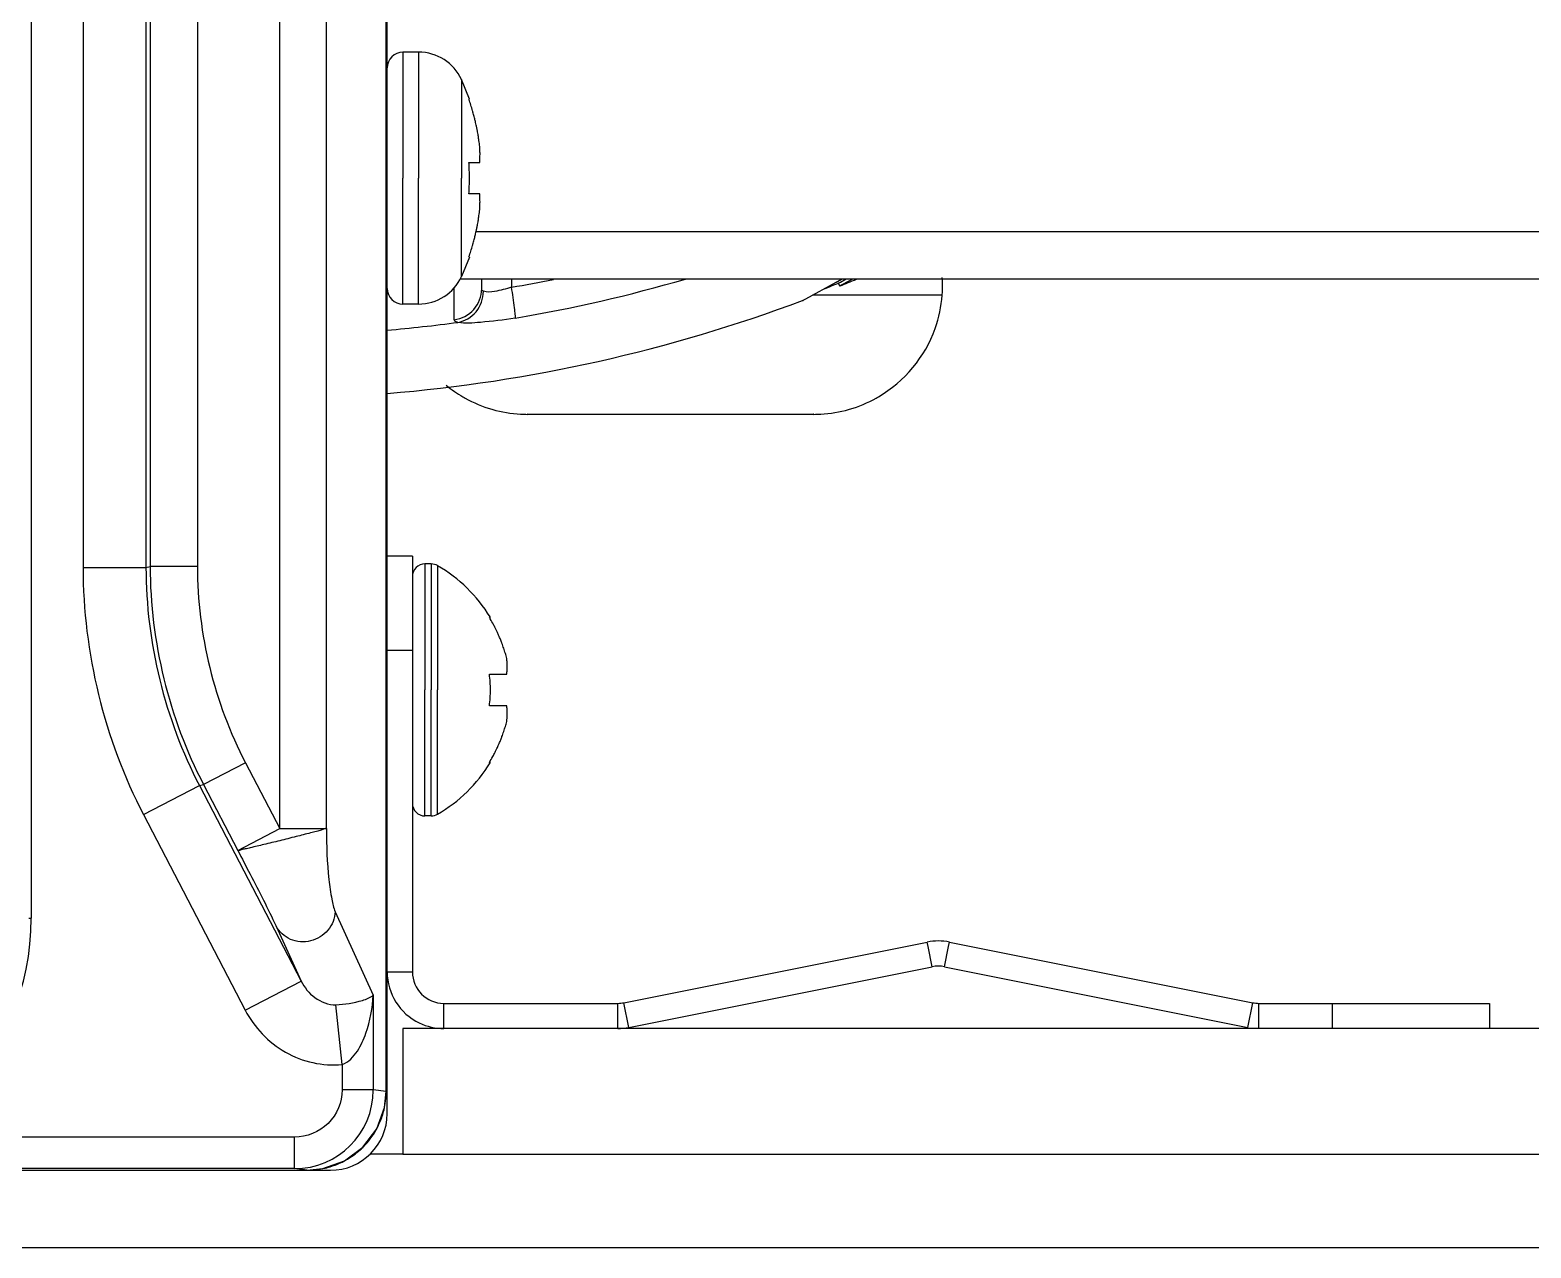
# Model space of a CAD drawing. Header units: millimetres. Extents: x 473 to 3963, y -1329 to 3488.
# Drawn here: x 1875.81 to 1923.46, y -99.46 to -60.8 of the extents above; entities that cross this region are included whole.
import ezdxf

# ---------------------------------------------------------------- set-up
doc = ezdxf.new("R2010")
doc.units = ezdxf.units.MM
doc.header["$LTSCALE"] = 392.37
doc.layers.get('0').update_dxf_attribs({"linetype": 'CONTINUOUS'})

msp = doc.modelspace()

# ---------------------------------------------------------------- linework, layer by layer
at = {"linetype": 'Continuous'}
for p, q in [((1875.848, 49.003), (1875.848, -88.997)), ((1877.491, -48.851), (1877.491, -77.859)), ((1879.49, -48.851), (1879.49, -77.858)), ((1879.622, -48.983), (1879.622, -77.826)), ((1881.122, -48.983), (1881.122, -77.826)), ((1883.736, -86.151), (1883.736, -48.983)), ((1885.222, -86.151), (1885.222, -48.983)), ((1887.116, -94.499), (1887.116, -48.747)), ((1887.118, -94.499), (1887.118, -48.747)), ((1887.148, -77.497), (1887.148, -48.797)), ((1888.144, -61.497), (1887.648, -61.497)), ((1887.648, -61.497), (1887.648, -65.497)), ((1888.144, -61.497), (1888.144, -65.497)), ((1889.758, -62.992), (1889.507, -62.37)), ((1889.507, -62.37), (1889.507, -65.497)), ((1889.742, -62.997), (1889.76, -62.997)), ((1889.742, -64.997), (1890.088, -64.997)), ((1887.648, -69.497), (1887.648, -65.497)), ((1888.144, -69.497), (1888.144, -65.497)), ((1889.507, -68.625), (1889.507, -65.497)), ((1890.088, -65.997), (1889.742, -65.997)), ((1889.969, -67.197), (2535.148, -67.197)), ((1889.758, -68.003), (1889.507, -68.625)), ((1889.76, -67.997), (1889.742, -67.997)), ((1889.277, -69.994), (1889.27, -68.989)), ((1889.46, -68.697), (2535.148, -68.697)), ((1890.148, -69.016), (1890.148, -68.697)), ((1891.096, -68.697), (1891.096, -68.96)), ((1900.436, -69.333), (1901.407, -68.798)), ((1901.407, -68.798), (1901.433, -68.783)), ((1901.433, -68.783), (1901.436, -68.782)), ((1901.436, -68.782), (1901.44, -68.779)), ((1901.44, -68.779), (1901.446, -68.776)), ((1901.446, -68.776), (1901.575, -68.705)), ((1901.467, -68.836), (1901.467, -68.836)), ((1901.468, -68.836), (1901.542, -68.796)), ((1901.468, -68.836), (1901.518, -68.924)), ((1901.468, -68.836), (1901.468, -68.836)), ((1901.521, -68.922), (1901.518, -68.924)), ((1901.519, -68.923), (1901.519, -68.923)), ((1901.625, -68.866), (1901.521, -68.922)), ((1901.542, -68.796), (1901.724, -68.698)), ((1901.926, -68.704), (1901.625, -68.866)), ((1904.768, -68.997), (1904.776, -68.997)), ((1888.144, -69.497), (1887.648, -69.497)), ((1900.357, -69.376), (1900.436, -69.333)), ((1900.357, -69.376), (1900.357, -69.376)), ((1901.475, -69.212), (1900.655, -69.212)), ((1901.475, -69.212), (1900.655, -69.212)), ((1904.768, -69.212), (1901.475, -69.212)), ((1904.768, -69.212), (1901.475, -69.212)), ((1891.598, -72.997), (1900.698, -72.997)), ((1891.616, -72.997), (1891.598, -72.997)), ((1900.698, -72.997), (1900.681, -72.997)), ((1887.948, -77.497), (1887.148, -77.497)), ((1887.148, -80.497), (1887.148, -77.497)), ((1887.948, -77.497), (1887.948, -80.497)), ((1877.491, -77.859), (1879.49, -77.859)), ((1879.49, -77.858), (1879.622, -77.826)), ((1881.122, -77.826), (1879.622, -77.826)), ((1888.548, -77.747), (1888.348, -77.747)), ((1888.348, -77.747), (1888.348, -81.747)), ((1888.548, -77.747), (1888.548, -81.747)), ((1888.75, -77.802), (1888.75, -81.747)), ((1890.393, -79.447), (1890.426, -79.447)), ((1887.948, -80.497), (1887.148, -80.497)), ((1887.148, -90.697), (1887.148, -80.497)), ((1887.948, -80.497), (1887.948, -90.697)), ((1890.393, -81.247), (1890.944, -81.247)), ((1888.348, -85.747), (1888.348, -81.747)), ((1888.548, -85.747), (1888.548, -81.747)), ((1888.75, -85.693), (1888.75, -81.747)), ((1890.944, -82.247), (1890.393, -82.247)), ((1882.647, -84.059), (1881.317, -84.752)), ((1882.647, -84.059), (1883.736, -86.151)), ((1890.426, -84.047), (1890.393, -84.047)), ((1879.411, -85.707), (1881.185, -84.784)), ((1881.185, -84.784), (1881.317, -84.752)), ((1881.185, -84.784), (1884.416, -90.99)), ((1881.317, -84.752), (1882.406, -86.843)), ((1879.411, -85.707), (1882.642, -91.913)), ((1888.548, -85.747), (1888.348, -85.747)), ((1882.406, -86.843), (1883.736, -86.151)), ((1883.736, -86.151), (1885.222, -86.151)), ((1875.768, -88.997), (1875.848, -88.997)), ((1885.498, -88.787), (1886.707, -91.435)), ((1883.62, -89.248), (1884.416, -90.99)), ((1894.666, -91.678), (1904.295, -89.752)), ((1904.322, -89.888), (1904.295, -89.752)), ((1904.452, -90.537), (1904.322, -89.888)), ((1904.844, -90.537), (1904.974, -89.888)), ((1904.974, -89.888), (1905.001, -89.752)), ((1905.001, -89.752), (1914.63, -91.678)), ((1894.823, -92.462), (1904.452, -90.537)), ((1904.844, -90.537), (1914.473, -92.462)), ((1882.642, -91.913), (1884.416, -90.99)), ((1887.148, -90.697), (1887.948, -90.697)), ((1887.148, -94.499), (1887.148, -90.697)), ((1886.707, -91.435), (1886.707, -94.448)), ((1885.717, -93.636), (1885.521, -91.741)), ((1888.948, -91.697), (1894.47, -91.697)), ((1888.948, -92.497), (1888.948, -91.697)), ((1894.47, -92.497), (1894.47, -91.697)), ((1894.823, -92.462), (1894.666, -91.678)), ((1914.473, -92.462), (1914.63, -91.678)), ((1914.826, -91.697), (1917.148, -91.697)), ((1914.826, -92.497), (1914.826, -91.697)), ((1917.148, -91.697), (1922.148, -91.697)), ((1917.148, -91.697), (1917.148, -92.497)), ((1922.148, -91.697), (1922.148, -92.497)), ((1922.148, -91.697), (1922.148, -92.497)), ((1887.648, -92.497), (1887.648, -96.497)), ((2534.648, -92.497), (1887.648, -92.497)), ((1885.717, -93.636), (1885.717, -94.448)), ((1886.707, -94.448), (1885.717, -94.448)), ((1887.116, -94.499), (1886.707, -94.448)), ((1887.116, -94.499), (1887.118, -94.499)), ((1887.148, -95.197), (1887.148, -94.499)), ((1884.206, -95.945), (1871.734, -95.945)), ((1884.206, -96.945), (1884.206, -95.945)), ((1887.648, -96.49), (1886.596, -96.49)), ((2534.648, -96.497), (1887.648, -96.497)), ((1867.879, -96.994), (1884.206, -96.994)), ((1867.88, -96.994), (1884.601, -96.994)), ((1884.206, -96.945), (1868.316, -96.945)), ((1884.601, -96.994), (1884.206, -96.945)), ((1884.206, -96.994), (1884.601, -96.994)), ((1884.601, -96.994), (1884.601, -96.994)), ((1884.601, -96.997), (1885.348, -96.997)), ((1962.148, -99.464), (1838.685, -99.464))]:
    msp.add_line(p, q, dxfattribs=at)
for points in [[(1904.768, -69.212), (1904.774, -69.108), (1904.776, -68.997)], [(1884.601, -96.994), (1885.107, -96.943), (1885.794, -96.696), (1886.38, -96.265), (1886.816, -95.685), (1887.065, -95.009), (1887.118, -94.499)]]:
    msp.add_lwpolyline(points, dxfattribs=at)
for centre, radius, start, end in [((1887.648, -61.997), 0.5, 90, 180), ((1888.144, -62.997), 1.5, 24.7199, 90), ((1883.128, -65.308), 7.007, 17.6937, 19.259), ((1883.122, -65.31), 7.012, 16.1351, 17.6936), ((1883.118, -65.311), 7.017, 15.8026, 16.1352), ((1883.113, -65.313), 7.022, 14.5769, 15.8025), ((1883.107, -65.314), 7.028, 13.994, 14.577), ((1883.1, -65.316), 7.035, 13.0133, 13.994), ((1883.091, -65.318), 7.044, 12.2742, 13.0133), ((1883.081, -65.32), 7.055, 11.4408, 12.2742), ((1883.067, -65.323), 7.069, 10.5819, 11.4407), ((1883.051, -65.326), 7.086, 9.8654, 10.582), ((1883.027, -65.33), 7.11, 8.8468, 9.8651), ((1883.001, -65.334), 7.136, 8.2969, 8.8471), ((1882.945, -65.342), 7.192, 6.7465, 8.2953), ((1885.897, -64.745), 4.198, 1.7121, 3.3826), ((1885.838, -64.747), 4.257, 0.8516, 1.7149), ((1885.821, -64.747), 4.274, 358.8899, 0.0291), ((1885.818, -64.747), 4.278, 0.0282, 0.8516), ((1882.585, -65.497), 7.175, 359.9987, 3.9948), ((1885.895, -64.75), 4.2, 356.6176, 358.3316), ((1885.84, -64.748), 4.255, 358.3284, 358.8894), ((1882.585, -65.498), 7.175, 356.0052, 0.0013), ((1885.895, -66.245), 4.2, 1.6685, 3.3824), ((1885.84, -66.247), 4.255, 1.1106, 1.6716), ((1885.821, -66.247), 4.274, 359.9709, 1.1101), ((1883.001, -65.66), 7.136, 351.1529, 351.7031), ((1882.945, -65.652), 7.192, 351.7047, 353.2535), ((1885.897, -66.25), 4.198, 356.6174, 358.2879), ((1885.838, -66.248), 4.257, 358.2851, 359.1484), ((1885.818, -66.247), 4.277, 359.1484, 359.9718), ((1883.091, -65.677), 7.044, 346.9867, 347.7258), ((1883.081, -65.674), 7.055, 347.7258, 348.5592), ((1883.067, -65.672), 7.069, 348.5593, 349.4181), ((1883.051, -65.669), 7.086, 349.418, 350.1346), ((1883.027, -65.664), 7.11, 350.1349, 351.1532), ((1883.122, -65.685), 7.012, 342.3064, 343.8649), ((1883.118, -65.683), 7.017, 343.8648, 344.1974), ((1883.113, -65.682), 7.022, 344.1975, 345.4231), ((1883.107, -65.68), 7.028, 345.423, 346.006), ((1883.1, -65.679), 7.035, 346.006, 346.9867), ((1883.128, -65.686), 7.007, 340.741, 342.3063), ((1887.648, -68.997), 0.5, 180, 270), ((1888.144, -67.997), 1.5, 270, 335.2801), ((1883.452, -23.506), 46.093, 279.5457, 281.2283), ((1883.393, -23.472), 47.122, 279.5539, 286.295), ((1883.148, -23.497), 48.9, 291.4457, 292.0112), ((1883.148, -23.497), 49, 292.0345, 292.683), ((1883.148, -23.497), 49, 274.686, 290.539), ((1883.148, -23.497), 49, 290.539, 290.5685), ((1883.148, -23.497), 46.997, 274.8824, 277.6381), ((1888.348, -78.147), 0.4, 90, 180), ((1888.548, -78.147), 0.4, 59.6988, 90), ((1886.328, -81.946), 4.8, 31.5974, 59.6988), ((1886.341, -81.934), 4.755, 28.9687, 31.5341), ((1886.328, -81.946), 4.8, 31.4579, 31.5974), ((1886.345, -81.932), 4.75, 28.0074, 28.9684), ((1886.347, -81.931), 4.747, 26.6813, 28.0074), ((1886.35, -81.929), 4.744, 25.5402, 26.6812), ((1886.354, -81.927), 4.74, 24.5722, 25.5402), ((1886.358, -81.925), 4.735, 23.3175, 24.5722), ((1886.363, -81.923), 4.73, 22.5474, 23.3174), ((1886.369, -81.92), 4.723, 21.0025, 22.5476), ((1886.377, -81.918), 4.715, 20.5181, 21.0023), ((1886.387, -81.914), 4.704, 18.4656, 20.5187), ((1886.406, -81.908), 4.684, 17.3773, 18.465), ((1886.421, -81.903), 4.669, 16.3949, 17.3772), ((1886.451, -81.894), 4.637, 14.3176, 16.3964), ((1888.955, -81.001), 2.005, 5.1401, 7.2744), ((1888.978, -80.999), 1.982, 4.2856, 5.1372), ((1888.99, -80.998), 1.97, 3.0233, 4.286), ((1889, -80.998), 1.96, 1.9964, 3.0228), ((1889.007, -80.997), 1.953, 0.9261, 1.9964), ((1889.009, -80.997), 1.951, 359.8006, 0.9258), ((1889.009, -80.997), 1.951, 358.8459, 359.8005), ((1886.641, -81.748), 3.786, 0.0089, 7.5987), ((1888.954, -80.993), 2.006, 352.7259, 354.7415), ((1888.975, -80.995), 1.985, 354.7442, 355.3991), ((1888.987, -80.996), 1.973, 355.3984, 356.7833), ((1888.998, -80.997), 1.962, 356.7841, 357.6235), ((1889.005, -80.997), 1.955, 357.6234, 358.8455), ((1886.641, -81.747), 3.786, 352.4013, 359.9911), ((1888.954, -82.501), 2.006, 5.2585, 7.2741), ((1888.975, -82.499), 1.985, 4.6009, 5.2558), ((1888.987, -82.498), 1.973, 3.2167, 4.6016), ((1888.998, -82.498), 1.962, 2.3765, 3.2159), ((1889.005, -82.497), 1.955, 1.1545, 2.3767), ((1886.421, -81.592), 4.669, 342.6228, 343.6051), ((1886.451, -81.601), 4.637, 343.6036, 345.6824), ((1888.955, -82.493), 2.005, 352.7256, 354.8598), ((1888.978, -82.496), 1.982, 354.8627, 355.7144), ((1888.99, -82.497), 1.97, 355.714, 356.9766), ((1889.001, -82.497), 1.959, 356.9771, 358.0037), ((1889.006, -82.497), 1.954, 358.0037, 359.0738), ((1889.009, -82.497), 1.951, 0.1995, 1.1541), ((1889.009, -82.497), 1.95, 359.0741, 0.1995), ((1886.363, -81.572), 4.73, 336.6826, 337.4526), ((1886.369, -81.574), 4.723, 337.4524, 338.9975), ((1886.377, -81.577), 4.715, 338.9977, 339.4819), ((1886.387, -81.581), 4.704, 339.4813, 341.5344), ((1886.406, -81.587), 4.684, 341.535, 342.6227), ((1886.341, -81.561), 4.755, 328.4659, 331.0313), ((1886.345, -81.563), 4.75, 331.0316, 331.9926), ((1886.347, -81.564), 4.747, 331.9926, 333.3187), ((1886.35, -81.566), 4.744, 333.3188, 334.4598), ((1886.354, -81.568), 4.74, 334.4598, 335.4278), ((1886.358, -81.57), 4.735, 335.4278, 336.6825), ((1886.328, -81.548), 4.8, 300.3012, 328.4026), ((1886.328, -81.548), 4.8, 328.4026, 328.5421), ((1888.348, -85.347), 0.4, 180, 270), ((1888.548, -85.347), 0.4, 270, 300.3012), ((1867.848, -88.997), 8, 270, 360), ((1904.648, -91.517), 1.8, 78.6901, 101.3099), ((1904.648, -91.517), 1, 78.6901, 101.3099), ((1888.948, -90.697), 1.8, 180, 244.2857), ((1888.948, -90.697), 1, 180, 270), ((1894.47, -90.697), 1, 270, 281.3099), ((1914.826, -90.697), 1, 258.6901, 270), ((1888.948, -90.697), 1.8, 244.2857, 270), ((1894.47, -90.697), 1.8, 270, 281.3099), ((1884.206, -94.444), 2.501, 269.9934, 359.8943), ((1884.622, -94.497), 2.494, 346.5168, 359.9477), ((1885.348, -95.197), 1.8, 270, 360), ((1884.636, -94.499), 2.48, 336.8452, 346.4833), ((1884.613, -94.484), 2.507, 315.2726, 330.544), ((1884.629, -94.496), 2.487, 330.5897, 336.8448), ((1884.623, -94.492), 2.495, 312.0087, 315.2434), ((1884.605, -94.469), 2.524, 293.3081, 299.0174), ((1884.604, -94.47), 2.523, 299.0424, 311.989), ((1884.599, -94.441), 2.552, 270.0469, 283.0987), ((1884.603, -94.464), 2.53, 283.1286, 293.303)]:
    msp.add_arc(centre, radius, start, end, dxfattribs=at)
for centre, major_axis, ratio, start_param, end_param in [((1904.759, -68.969), (0, 0.5), 0.034921, -1.627046, -0.897789), ((1900.776, -68.997), (2.915, 2.798), 0.980783, -1.098754, -0.828246), ((1900.776, -68.997), (2.915, 2.798), 0.980783, -1.812099, -1.098754), ((1891.521, -68.997), (-2.915, 2.798), 0.980783, -4.630425, -4.471058), ((1891.521, -68.997), (-2.915, 2.798), 0.980783, -4.471058, -4.451044), ((1891.521, -68.997), (-2.915, 2.798), 0.980783, -4.451044, -4.223108), ((1891.521, -68.997), (-2.915, 2.798), 0.980783, -4.223108, -4.189607), ((1891.521, -68.997), (-2.915, 2.798), 0.980783, -4.189607, -3.962497), ((1900.776, -68.997), (2.915, 2.798), 0.980783, -2.320688, -2.093585), ((1900.776, -68.997), (2.915, 2.798), 0.980783, -2.093585, -2.060119), ((1900.776, -68.997), (2.915, 2.798), 0.980783, -2.060119, -1.83213), ((1900.776, -68.997), (2.915, 2.798), 0.980783, -1.83213, -1.812099), ((1891.521, -68.997), (-2.915, 2.798), 0.980783, -3.962497, -3.937847), ((1900.776, -68.997), (2.915, 2.798), 0.980783, -2.345339, -2.320688)]:
    msp.add_ellipse(centre, major_axis=major_axis, ratio=ratio, start_param=start_param, end_param=end_param, dxfattribs=at)
for points, knots in [([(1889.277, -69.994), (1889.51, -69.964), (1889.967, -69.731), (1890.148, -69.248), (1890.148, -69.016)], [0, 0, 0, 0, 0.502227, 1, 1, 1, 1]), ([(1889.395, -70.078), (1889.614, -70.04), (1890.039, -69.785), (1890.201, -69.322), (1890.205, -69.092)], [0, 0, 0, 0, 0.491491, 1, 1, 1, 1]), ([(1890.205, -69.092), (1890.189, -69.086), (1890.157, -69.068), (1890.148, -69.032), (1890.148, -69.016)], [0, 0, 0, 0, 0.515617, 1, 1, 1, 1]), ([(1891.096, -68.96), (1890.92, -69.019), (1890.632, -69.089), (1890.316, -69.13), (1890.205, -69.092)], [0, 0, 0, 0, 0.613622, 1, 1, 1, 1]), ([(1891.214, -69.94), (1891.224, -69.907), (1891.208, -69.796), (1891.184, -69.472), (1891.132, -69.179), (1891.096, -68.96)], [0, 0, 0, 0, 0.105012, 0.327743, 1, 1, 1, 1]), ([(1889.395, -70.078), (1889.377, -70.074), (1889.331, -70.065), (1889.277, -70.026), (1889.277, -69.994)], [0, 0, 0, 0, 0.355289, 1, 1, 1, 1]), ([(1891.214, -69.94), (1890.847, -70.002), (1890.245, -70.072), (1889.629, -70.117), (1889.395, -70.078)], [0, 0, 0, 0, 0.610975, 1, 1, 1, 1]), ([(1885.222, -86.151), (1885.204, -86.139), (1885.138, -86.165), (1885.043, -86.206), (1884.89, -86.247), (1884.624, -86.308), (1884.236, -86.411), (1883.741, -86.532), (1883.256, -86.652), (1882.891, -86.735), (1882.651, -86.797), (1882.522, -86.812), (1882.439, -86.859), (1882.406, -86.843)], [0, 0, 0, 0, 0.021767, 0.061216, 0.114969, 0.181497, 0.344916, 0.529188, 0.709147, 0.86022, 0.918231, 0.961781, 1, 1, 1, 1]), ([(1885.222, -86.151), (1885.215, -86.69), (1885.247, -87.444), (1885.37, -88.319), (1885.441, -88.663), (1885.498, -88.787)], [0, 0, 0, 0, 0.608259, 0.846758, 1, 1, 1, 1]), ([(1882.406, -86.843), (1882.536, -87.093), (1882.945, -87.893), (1883.364, -88.688), (1883.62, -89.248)], [0, 0, 0, 0, 0.313882, 1, 1, 1, 1]), ([(1885.498, -88.787), (1885.489, -88.997), (1885.315, -89.425), (1884.734, -89.779), (1884.057, -89.738), (1883.717, -89.431), (1883.62, -89.248)], [0, 0, 0, 0, 0.248727, 0.50396, 0.756079, 1, 1, 1, 1]), ([(1884.416, -90.99), (1884.519, -91.192), (1884.814, -91.568), (1885.286, -91.751), (1885.521, -91.741)], [0, 0, 0, 0, 0.490361, 1, 1, 1, 1]), ([(1885.521, -91.741), (1885.806, -91.729), (1886.211, -91.667), (1886.613, -91.521), (1886.707, -91.435)], [0, 0, 0, 0, 0.691801, 1, 1, 1, 1]), ([(1885.717, -93.636), (1885.922, -93.572), (1886.233, -93.224), (1886.568, -92.469), (1886.681, -91.844), (1886.707, -91.435)], [0, 0, 0, 0, 0.257005, 0.508622, 1, 1, 1, 1]), ([(1882.642, -91.913), (1882.926, -92.459), (1883.816, -93.413), (1885.106, -93.698), (1885.717, -93.636)], [0, 0, 0, 0, 0.500617, 1, 1, 1, 1]), ([(1885.717, -94.448), (1885.717, -94.832), (1885.39, -95.631), (1884.59, -95.945), (1884.206, -95.945)], [0, 0, 0, 0, 0.499764, 1, 1, 1, 1])]:
    msp.add_open_spline(points, degree=3, knots=knots, dxfattribs=at)
for points in [[(1900.357, -69.376), (1900.357, -69.376), (1900.357, -69.376), (1900.357, -69.376)], [(1877.491, -77.859), (1877.491, -80.552), (1878.168, -83.318), (1879.411, -85.707)], [(1879.49, -77.858), (1879.49, -80.235), (1880.088, -82.676), (1881.185, -84.784)], [(1879.622, -77.826), (1879.623, -80.203), (1880.22, -82.644), (1881.317, -84.752)], [(1881.122, -77.826), (1881.122, -79.965), (1881.66, -82.162), (1882.647, -84.059)]]:
    msp.add_open_spline(points, degree=3, dxfattribs=at)

doc.saveas('drawing.dxf')
